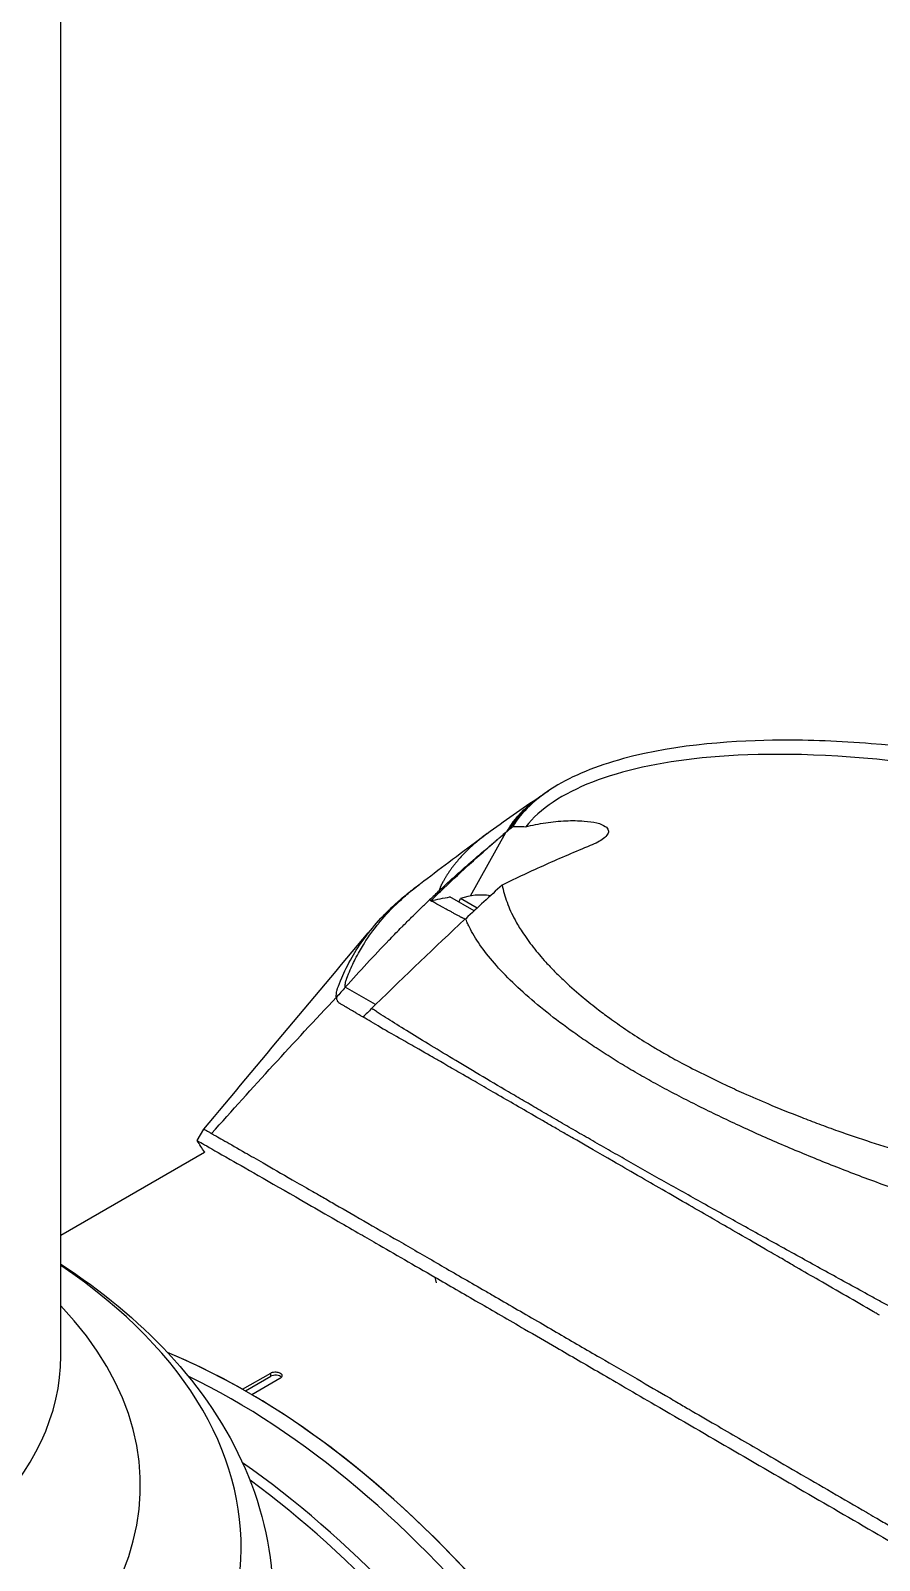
# Model space of a CAD drawing. Header units: millimetres. Extents: x 0 to 4378, y 0 to 2376.
# Drawn here: x 2644.5 to 2708.6, y 1229.9 to 1345.3 of the extents above; entities that cross this region are included whole.
import ezdxf

# ---------------------------------------------------------------- set-up
doc = ezdxf.new("R2010")
doc.units = ezdxf.units.MM
doc.header["$LTSCALE"] = 0.2
doc.layers.add('01_Object Line', color=4, linetype='Continuous')

# ---------------------------------------------------------------- blocks, each defined once
blk = doc.blocks.new('A$C7c2cc22e_1')
for p, q in [((136.61, 211.32), (136.61, 383.71)), ((167.5, 246), (170.17, 250.78)), ((168.76, 250.7), (168.76, 250.7)), ((167.78, 244.87), (165.95, 245.92)), ((166.62, 245.54), (166.77, 245.8)), ((168.01, 245.08), (166.77, 245.8)), ((167.15, 244.28), (167.1, 244.23)), ((160.35, 237.8), (158.07, 239.12)), ((160.28, 236.34), (160.29, 236.36)), ((161.28, 235.76), (161.29, 235.78)), ((166.8, 232.6), (166.8, 232.6)), ((167.1, 232.43), (167.1, 232.43)), ((167.59, 232.15), (167.59, 232.15)), ((170.59, 230.41), (170.59, 230.41)), ((171.38, 229.95), (171.38, 229.95)), ((171.79, 229.72), (171.79, 229.72)), ((172.2, 229.48), (172.2, 229.48)), ((172.41, 229.37), (172.41, 229.37)), ((172.63, 229.23), (172.63, 229.23)), ((173.05, 228.99), (173.05, 228.99)), ((146.9, 227.54), (147.4, 228.4)), ((136.61, 220.42), (147.45, 226.68)), ((147.44, 226.69), (147.45, 226.68)), ((191.93, 218.09), (191.93, 218.09)), ((164.82, 217.25), (164.93, 216.82)), ((194.83, 216.42), (194.83, 216.42)), ((195.06, 216.28), (195.06, 216.28)), ((195.28, 216.16), (195.28, 216.15)), ((197.05, 215.14), (197.05, 215.14)), ((197.31, 214.98), (197.31, 214.98)), ((197.69, 214.77), (197.69, 214.77)), ((150.32, 208.79), (152.44, 210.01)), ((152.44, 209.77), (152.44, 210.01)), ((150.53, 208.67), (152.44, 209.77)), ((153.14, 209.61), (151.02, 208.38))]:
    blk.add_line(p, q)
blk.add_arc((168.29, 241.55), 4.52, 80.773, 109.7607)
for centre, major_axis, ratio, start_param, end_param in [((243.01, 180.03), (106.02, -10.65), 0.890126, 2.480443, 2.490545), ((177.14, 239.49), (12.19, -7.01), 0.00024, 2.922838, 2.962676), ((190.98, -0.74), (192.82, 322.54), 0.457816, 1.015805, 1.043687), ((280.95, 150.47), (-155.48, 16.11), 0.8912, 5.710317, 5.717349), ((162.29, 226.16), (-53.69, -53.45), 0.12747, 4.621939, 4.627473), ((256.03, -29.63), (208.85, 361.74), 0.577343, 1.116345, 1.118683), ((93.61, 196.87), (-56.6, 0), 0.57735, 5.575267, 10.132696), ((93.61, 201.52), (49, 0), 0.57735, 2.641527, 6.783251), ((93.61, 211.32), (-43, 0), 0.57735, 0, 3.141593), ((150.67, 160.41), (-29.5, 51.1), 0.57735, 5.506262, 5.642513), ((150.67, 160.41), (29.5, -51.1), 0.57735, 0, 2.500921), ((149.61, 159.8), (29.5, -51.1), 0.57735, 0, 2.437853), ((152.79, 209.56), (-0.5, 0), 0.57735, 3.580142, 5.497787), ((150.67, 160.41), (29.5, -51.1), 0.57735, 0, 2.34772), ((146.07, 157.76), (29.5, -51.1), 0.57735, 6.2712, 8.537462), ((145.37, 157.35), (29.5, -51.1), 0.57735, 0, 2.223798)]:
    blk.add_ellipse(centre, major_axis=major_axis, ratio=ratio, start_param=start_param, end_param=end_param)
for points, knots in [([(236.82, 246.09), (236.72, 246.15), (236.38, 246.34), (235.72, 246.7), (235.44, 246.85), (234.59, 247.3), (234.01, 247.6), (232.23, 248.47), (231, 249.03), (228.92, 249.92), (228.04, 250.28), (226.66, 250.82), (226.15, 251.02), (224.28, 251.72), (222.88, 252.2), (219.61, 253.26), (217.68, 253.83), (214.6, 254.65), (213.47, 254.92), (206.82, 256.45), (201.82, 257.15), (195.38, 257.67), (193.09, 257.76), (187.71, 257.72), (183.2, 257.48), (176.99, 255.79), (175.23, 255.07), (172.41, 253.34), (171.36, 252.33), (170.7, 251.22)], [-11.591769, -11.591769, -11.591769, -11.591769, -11.369233, -11.369233, -11.2055, -11.2055, -10.879051, -10.879051, -10.229253, -10.229253, -9.808886, -9.808886, -9.569695, -9.569695, -8.931682, -8.931682, -8.097781, -8.097781, -7.622133, -7.622133, -5.29353, -5.29353, -3.945591, -3.945591, -1.974095, -1.974095, -0.987299, -0.987299, -0.000001, -0.000001, -0.000001, -0.000001]), ([(234.61, 245.41), (234.59, 245.43), (234.57, 245.44), (234.52, 245.47), (234.5, 245.48), (234.43, 245.52), (234.38, 245.55), (234.25, 245.62), (234.15, 245.68), (233.87, 245.84), (233.67, 245.94), (233.04, 246.28), (232.6, 246.51), (230.84, 247.4), (229.44, 248.05), (226.06, 249.5), (224.02, 250.29), (218.89, 252.07), (215.75, 253.01), (207.29, 255.1), (202.4, 255.89), (192.73, 256.83), (188.35, 256.74), (181.76, 256.08), (178.97, 255.46), (174.44, 253.7), (172.75, 252.57), (171.68, 251.22)], [-6.407087, -6.407087, -6.407087, -6.407087, -6.401237, -6.401237, -6.39525, -6.39525, -6.383254, -6.383254, -6.359103, -6.359103, -6.309555, -6.309555, -6.200269, -6.200269, -5.881807, -5.881807, -5.449682, -5.449682, -4.832371, -4.832371, -3.815475, -3.815475, -2.514487, -2.514487, -1.264317, -1.264317, -0.000001, -0.000001, -0.000001, -0.000001]), ([(170.28, 250.87), (170.28, 250.87), (170.28, 250.88), (170.29, 250.88), (170.51, 251.28), (170.86, 251.83), (171.52, 252.48), (171.8, 252.75), (172.07, 252.98), (172.32, 253.17), (172.52, 253.33), (172.71, 253.46), (172.87, 253.58)], [-0.9999921, -0.9999921, -0.9999921, -0.9999921, -0.9996333, -0.9996333, -0.9996333, -0.9375, -0.9375, -0.9375, -0.9140059, -0.9140059, -0.9140059, -0.8946699, -0.8946699, -0.8946699, -0.8946699]), ([(172.87, 253.58), (172.87, 253.58), (172.87, 253.58), (172.88, 253.58), (172.88, 253.58), (172.88, 253.58), (172.88, 253.58), (172.89, 253.59), (172.9, 253.59), (172.93, 253.61), (172.95, 253.63), (172.99, 253.66), (173.02, 253.68), (173.06, 253.7), (173.08, 253.71), (173.1, 253.73), (173.1, 253.73), (173.11, 253.74), (173.12, 253.74), (173.12, 253.74), (173.12, 253.75), (173.13, 253.75), (173.13, 253.75), (173.13, 253.75), (173.13, 253.75), (173.13, 253.75), (173.13, 253.75), (173.13, 253.75), (173.13, 253.75), (173.13, 253.75), (173.13, 253.75), (173.13, 253.75), (173.13, 253.75), (173.13, 253.75)], [0, 0, 0, 0, 0.00026984, 0.00026984, 0.00054641, 0.00054641, 0.00137612, 0.00137612, 0.00386525, 0.00386525, 0.01133265, 0.01133265, 0.02117276, 0.02117276, 0.02609198, 0.02609198, 0.02855121, 0.02855121, 0.02978063, 0.02978063, 0.03039525, 0.03039525, 0.03054902, 0.03054902, 0.03065374, 0.03065374, 0.03078277, 0.03078277, 0.03092307, 0.03092307, 0.03116012, 0.03116012, 0.0312194, 0.0312194, 0.0312194, 0.0312194]), ([(171.68, 251.22), (172.15, 251.34), (172.67, 251.44), (173.69, 251.59), (174.2, 251.64), (175.18, 251.69), (175.65, 251.68), (176.43, 251.62), (176.76, 251.58), (177.31, 251.44), (177.53, 251.35), (177.81, 251.16), (177.88, 251.06), (177.93, 250.86), (177.91, 250.76), (177.79, 250.55), (177.68, 250.43), (177.42, 250.23), (177.28, 250.14), (176.95, 249.96), (176.75, 249.88), (176.54, 249.79)], [-1.150602, -1.150602, -1.150602, -1.150602, -0.989, -0.989, -0.83662, -0.83662, -0.693755, -0.693755, -0.577855, -0.577855, -0.462354, -0.462354, -0.364163, -0.364163, -0.273382, -0.273382, -0.170776, -0.170776, -0.089061, -0.089061, -0.000001, -0.000001, -0.000001, -0.000001]), ([(163.73, 246.93), (165.09, 247.96), (166.62, 249.12), (168.38, 250.42), (168.57, 250.56), (168.76, 250.7)], [0, 0, 0, 0, 0.6160874, 0.6160874, 0.6892324, 0.6892324, 0.6892324, 0.6892324]), ([(168.76, 250.7), (168.72, 250.67), (168.57, 250.56), (168.3, 250.34), (167.95, 250.06), (167.6, 249.75), (167.27, 249.44), (166.96, 249.12), (166.66, 248.8), (166.43, 248.52), (166.25, 248.3), (166.12, 248.13), (166, 247.96), (165.88, 247.79), (165.76, 247.61), (165.67, 247.47), (165.6, 247.35), (165.55, 247.26), (165.5, 247.17), (165.45, 247.09), (165.42, 247.03), (165.4, 246.99), (165.37, 246.95), (165.36, 246.92), (165.35, 246.9), (165.33, 246.87), (165.32, 246.84), (165.3, 246.81), (165.28, 246.76), (165.26, 246.72), (165.24, 246.68), (165.23, 246.63), (165.21, 246.59), (165.2, 246.56), (165.19, 246.53), (165.18, 246.51), (165.17, 246.49), (165.17, 246.47), (165.17, 246.46), (165.16, 246.45), (165.16, 246.44), (165.16, 246.43), (165.15, 246.42), (165.15, 246.42), (165.15, 246.41), (165.15, 246.41), (165.15, 246.4), (165.15, 246.39), (165.15, 246.39)], [8.420193, 8.420193, 8.420193, 8.420193, 8.449966, 8.534277, 8.63275, 8.731252, 8.829798, 8.928412, 9.027112, 9.125918, 9.17537, 9.224855, 9.274374, 9.323933, 9.373539, 9.423193, 9.448039, 9.472896, 9.497765, 9.522647, 9.535093, 9.547542, 9.559996, 9.566228, 9.572455, 9.578684, 9.584901, 9.59735, 9.609799, 9.622249, 9.634708, 9.647168, 9.659631, 9.672093, 9.678323, 9.684553, 9.690783, 9.697011, 9.700126, 9.703241, 9.706354, 9.709468, 9.711028, 9.712586, 9.714141, 9.715692, 9.718821, 9.721849, 9.721849, 9.721849, 9.721849]), ([(170.17, 250.78), (170.05, 250.67), (169.92, 250.57), (169.72, 250.39), (169.63, 250.32), (169.57, 250.27), (169.47, 250.19), (169.37, 250.1)], [-0.481439, -0.481439, -0.481439, -0.481439, -0.2135562, -0.2135562, -0.046609, -0.046609, -0.0000371, -0.0000371, -0.0000371, -0.0000371]), ([(170.17, 250.78), (170.19, 250.8), (170.21, 250.81), (170.25, 250.84), (170.26, 250.86), (170.28, 250.87)], [-0.01561538, -0.01561538, -0.01561538, -0.01561538, -0.00782326, -0.00782326, -0.00000122, -0.00000122, -0.00000122, -0.00000122]), ([(170.28, 250.87), (170.32, 250.9), (170.35, 250.93), (170.42, 250.99), (170.46, 251.02), (170.49, 251.05)], [-0.03068242, -0.03068242, -0.03068242, -0.03068242, -0.01518953, -0.01518953, -0.00000372, -0.00000372, -0.00000372, -0.00000372]), ([(170.49, 251.05), (170.53, 251.07), (170.56, 251.1), (170.63, 251.16), (170.67, 251.19), (170.7, 251.22)], [-0.02866133, -0.02866133, -0.02866133, -0.02866133, -0.01438409, -0.01438409, -0.00000101, -0.00000101, -0.00000101, -0.00000101]), ([(170.7, 251.22), (170.85, 251.23), (171.01, 251.24), (171.33, 251.24), (171.5, 251.23), (171.68, 251.22)], [-0.1210449, -0.1210449, -0.1210449, -0.1210449, -0.0602153, -0.0602153, -0.000001, -0.000001, -0.000001, -0.000001]), ([(165.15, 246.39), (165.57, 246.79), (166, 247.18), (166.43, 247.57), (166.85, 247.95), (167.28, 248.32), (167.71, 248.69), (168.12, 249.06), (168.55, 249.42), (168.98, 249.77), (169.11, 249.88), (169.24, 249.99), (169.37, 250.1)], [0, 0, 0, 0, 0.3108286, 0.3108286, 0.3108286, 0.6139155, 0.6139155, 0.6139155, 0.9095559, 0.9095559, 0.9095559, 1, 1, 1, 1]), ([(165.24, 246.33), (165.92, 246.98), (166.61, 247.63), (167.68, 248.61), (168.07, 248.96), (168.74, 249.55), (169.05, 249.82), (169.37, 250.1)], [0.000001, 0.000001, 0.000001, 0.000001, 0.3048998, 0.3048998, 0.4765692, 0.4765692, 0.5978758, 0.5978758, 0.5978758, 0.5978758]), ([(176.54, 249.79), (175.42, 249.33), (174.29, 248.85), (172.08, 247.86), (170.99, 247.35), (169.9, 246.82)], [0.000001, 0.000001, 0.000001, 0.000001, 0.476483, 0.476483, 0.9337115, 0.9337115, 0.9337115, 0.9337115]), ([(158.07, 239.12), (158.07, 239.13), (158.07, 239.13), (158.07, 239.14), (158.07, 239.15), (158.07, 239.16), (158.07, 239.17), (158.07, 239.19), (158.07, 239.2), (158.07, 239.22), (158.07, 239.26), (158.07, 239.29), (158.07, 239.33), (158.07, 239.37), (158.08, 239.41), (158.08, 239.45), (158.09, 239.49), (158.1, 239.53), (158.11, 239.57), (158.12, 239.61), (158.13, 239.66), (158.15, 239.7), (158.16, 239.72), (158.16, 239.73), (158.16, 239.74), (158.17, 239.75), (158.17, 239.76), (158.18, 239.77), (158.19, 239.8), (158.19, 239.82), (158.2, 239.85), (158.24, 239.94), (158.28, 240.03), (158.31, 240.13), (158.48, 240.53), (158.65, 240.9), (158.82, 241.23), (159.03, 241.64), (159.23, 242), (159.43, 242.31), (159.7, 242.76), (159.95, 243.11), (160.15, 243.36), (160.43, 243.75), (160.59, 243.93), (160.6, 243.94), (160.92, 244.33), (161.34, 244.81), (161.92, 245.37), (162.08, 245.53), (162.25, 245.69), (162.43, 245.85), (162.55, 245.96), (162.67, 246.07), (162.8, 246.18), (162.86, 246.23), (162.92, 246.28), (162.97, 246.32), (163.16, 246.48), (163.35, 246.63), (163.55, 246.79), (163.61, 246.83), (163.67, 246.88), (163.73, 246.93)], [-1, -1, -1, -1, -0.9996299, -0.9996299, -0.9996299, -0.9992585, -0.9992585, -0.9992585, -0.9985118, -0.9985118, -0.9985118, -0.9970025, -0.9970025, -0.9970025, -0.9954711, -0.9954711, -0.9954711, -0.9939167, -0.9939167, -0.9939167, -0.9923382, -0.9923382, -0.9923382, -0.9919396, -0.9919396, -0.9919396, -0.9915395, -0.9915395, -0.9915395, -0.9907344, -0.9907344, -0.9907344, -0.9874459, -0.9874459, -0.9874459, -0.9729653, -0.9729653, -0.9729653, -0.9552462, -0.9552462, -0.9552462, -0.9299864, -0.9299864, -0.9299864, -0.8928571, -0.8928571, -0.8928571, -0.85599, -0.85599, -0.85599, -0.8457982, -0.8457982, -0.8457982, -0.8392857, -0.8392857, -0.8392857, -0.8355115, -0.8355115, -0.8355115, -0.8235942, -0.8235942, -0.8235942, -0.8198918, -0.8198918, -0.8198918, -0.8198918]), ([(157.4, 238.36), (157.4, 238.36), (157.4, 238.37), (157.39, 238.39), (157.39, 238.4), (157.39, 238.42), (157.39, 238.43), (157.39, 238.45), (157.39, 238.48), (157.39, 238.5), (157.39, 238.55), (157.39, 238.6), (157.4, 238.66), (157.4, 238.71), (157.41, 238.77), (157.43, 238.84), (157.44, 238.87), (157.45, 238.9), (157.46, 238.93), (157.46, 238.95), (157.47, 238.96), (157.47, 238.98), (157.48, 239), (157.49, 239.01), (157.49, 239.03), (157.57, 239.25), (157.67, 239.52), (157.8, 239.82), (157.99, 240.26), (158.23, 240.78), (158.58, 241.37), (158.84, 241.83), (159.16, 242.33), (159.56, 242.87), (159.9, 243.33), (160.29, 243.81), (160.75, 244.31), (160.97, 244.54), (161.19, 244.77), (161.44, 245.01), (161.67, 245.23), (161.91, 245.45), (162.17, 245.68), (162.42, 245.9), (162.68, 246.12), (162.97, 246.34), (163.07, 246.43), (163.19, 246.51), (163.3, 246.6)], [0, 0, 0, 0, 0.016049, 0.016049, 0.016049, 0.0228099, 0.0228099, 0.0228099, 0.0323716, 0.0323716, 0.0323716, 0.0458943, 0.0458943, 0.0458943, 0.0562708, 0.0562708, 0.0562708, 0.0608015, 0.0608015, 0.0608015, 0.0629452, 0.0629452, 0.0629452, 0.0650186, 0.0650186, 0.0650186, 0.0920645, 0.0920645, 0.0920645, 0.1303134, 0.1303134, 0.1303134, 0.1596628, 0.1596628, 0.1596628, 0.1844055, 0.1844055, 0.1844055, 0.1956083, 0.1956083, 0.1956083, 0.2062043, 0.2062043, 0.2062043, 0.2162824, 0.2162824, 0.2162824, 0.220201, 0.220201, 0.220201, 0.220201]), ([(164.52, 245.64), (164.64, 245.75), (164.76, 245.87), (165, 246.1), (165.12, 246.22), (165.24, 246.33)], [0.0000204, 0.0000204, 0.0000204, 0.0000204, 0.0529294, 0.0529294, 0.1060918, 0.1060918, 0.1060918, 0.1060918]), ([(164.52, 245.64), (164.76, 245.69), (165, 245.73), (165.47, 245.83), (165.71, 245.88), (165.95, 245.92)], [0.0000193, 0.0000193, 0.0000193, 0.0000193, 0.1074008, 0.1074008, 0.2148844, 0.2148844, 0.2148844, 0.2148844]), ([(169.9, 246.82), (169.44, 246.4), (168.98, 245.98), (168.06, 245.13), (167.6, 244.71), (167.15, 244.28)], [0.000001, 0.000001, 0.000001, 0.000001, 0.2015129, 0.2015129, 0.4030424, 0.4030424, 0.4030424, 0.4030424]), ([(169.9, 246.82), (169.98, 246.39), (170.1, 245.96), (170.43, 245.08), (170.63, 244.63), (171.03, 243.89), (171.21, 243.59), (171.66, 242.91), (171.94, 242.52), (172.54, 241.75), (172.86, 241.37), (173.41, 240.77), (173.63, 240.54), (174.06, 240.1), (174.27, 239.9), (174.92, 239.28), (175.37, 238.87), (176.24, 238.15), (176.63, 237.83), (177.35, 237.27), (177.67, 237.03), (178.39, 236.51), (178.8, 236.22), (179.67, 235.63), (180.14, 235.33), (180.84, 234.89), (181.04, 234.77), (181.5, 234.49), (181.76, 234.34), (182.26, 234.05), (182.51, 233.91), (182.99, 233.64), (183.21, 233.52), (183.99, 233.11), (184.54, 232.82), (185.64, 232.28), (186.19, 232.01), (187.19, 231.54), (187.64, 231.33), (188.73, 230.85), (189.36, 230.58), (190.81, 229.96), (191.64, 229.63), (192.91, 229.14), (193.34, 228.97), (194.26, 228.63), (194.75, 228.45), (196.04, 227.99), (196.87, 227.71), (198.57, 227.15), (199.44, 226.88), (201, 226.41), (201.69, 226.21), (203.43, 225.72), (204.48, 225.44), (206.61, 224.91), (207.69, 224.66), (208.77, 224.42)], [0.000001, 0.000001, 0.000001, 0.000001, 0.329785, 0.329785, 0.655784, 0.655784, 0.869551, 0.869551, 1.1471, 1.1471, 1.413768, 1.413768, 1.572185, 1.572185, 1.716378, 1.716378, 1.998218, 1.998218, 2.220261, 2.220261, 2.38565, 2.38565, 2.586481, 2.586481, 2.797354, 2.797354, 2.890721, 2.890721, 2.998917, 2.998917, 3.102407, 3.102407, 3.193729, 3.193729, 3.404829, 3.404829, 3.606578, 3.606578, 3.771982, 3.771982, 3.995205, 3.995205, 4.278205, 4.278205, 4.423595, 4.423595, 4.583388, 4.583388, 4.852579, 4.852579, 5.133194, 5.133194, 5.349319, 5.349319, 5.678864, 5.678864, 6.012538, 6.012538, 6.012538, 6.012538]), ([(158.07, 239.12), (159.15, 240.32), (160.24, 241.5), (161.36, 242.66), (161.64, 242.95), (161.93, 243.24), (162.21, 243.53), (162.28, 243.6), (162.34, 243.66), (162.41, 243.73), (162.63, 243.95), (162.85, 244.17), (163.07, 244.39), (163.21, 244.53), (163.36, 244.68), (163.5, 244.81), (163.54, 244.85), (163.58, 244.89), (163.62, 244.93), (163.73, 245.04), (163.84, 245.15), (163.97, 245.27), (164.07, 245.36), (164.17, 245.46), (164.26, 245.55), (164.31, 245.6), (164.37, 245.65), (164.42, 245.7)], [-1, -1, -1, -1, -0.457878, -0.457878, -0.457878, -0.322347, -0.322347, -0.322347, -0.290547, -0.290547, -0.290547, -0.186816, -0.186816, -0.186816, -0.119051, -0.119051, -0.119051, -0.099148, -0.099148, -0.099148, -0.051286, -0.051286, -0.051286, -0.017403, -0.017403, -0.017403, 0, 0, 0, 0]), ([(167.08, 244.24), (167.03, 244.27), (166.98, 244.3), (166.92, 244.33), (166.9, 244.34), (166.86, 244.36), (166.84, 244.37), (166.79, 244.4), (166.76, 244.41), (166.69, 244.45), (166.65, 244.47), (166.57, 244.52), (166.52, 244.55), (166.4, 244.61), (166.33, 244.65), (166.18, 244.73), (166.1, 244.78), (165.91, 244.88), (165.79, 244.94), (164.89, 245.44), (164.56, 245.61), (164.52, 245.64)], [0.000001, 0.000001, 0.000001, 0.000001, 0.042923, 0.042923, 0.057239, 0.057239, 0.074768, 0.074768, 0.097084, 0.097084, 0.12756, 0.12756, 0.171772, 0.171772, 0.230397, 0.230397, 0.309515, 0.309515, 0.411443, 0.411443, 1.150961, 1.150961, 1.150961, 1.150961]), ([(167.1, 244.23), (167.09, 244.23), (167.09, 244.24), (167.09, 244.24), (167.08, 244.24), (167.08, 244.24)], [0.000001, 0.000001, 0.000001, 0.000001, 0.002017882, 0.002017882, 0.004034714, 0.004034714, 0.004034714, 0.004034714]), ([(206.05, 221.75), (205.98, 221.77), (205.9, 221.79), (205.83, 221.81), (205.76, 221.84), (205.68, 221.86), (205.61, 221.88), (205.46, 221.93), (205.31, 221.97), (205.16, 222.02), (204.87, 222.11), (204.57, 222.2), (204.28, 222.3), (203.69, 222.48), (203.1, 222.68), (202.51, 222.87), (201.33, 223.26), (200.17, 223.66), (199.01, 224.08), (197.85, 224.5), (196.7, 224.93), (195.57, 225.37), (194.44, 225.81), (193.32, 226.26), (192.22, 226.72), (191.11, 227.18), (190.03, 227.65), (188.97, 228.13), (187.91, 228.61), (186.87, 229.09), (185.85, 229.59), (185.35, 229.83), (184.84, 230.08), (184.35, 230.33), (183.86, 230.58), (183.37, 230.83), (182.89, 231.08), (182.41, 231.33), (181.94, 231.58), (181.47, 231.84), (181.24, 231.97), (181.01, 232.09), (180.78, 232.22), (180.56, 232.35), (180.33, 232.48), (180.11, 232.6), (179.89, 232.73), (179.67, 232.86), (179.46, 232.99), (179.24, 233.12), (179.03, 233.24), (178.82, 233.37), (178.4, 233.63), (177.99, 233.89), (177.59, 234.14), (177.19, 234.4), (176.8, 234.66), (176.42, 234.92), (176.04, 235.17), (175.67, 235.43), (175.31, 235.69), (174.59, 236.2), (173.91, 236.71), (173.27, 237.22), (172.64, 237.72), (172.04, 238.23), (171.49, 238.73), (170.94, 239.22), (170.43, 239.71), (169.97, 240.2), (169.51, 240.68), (169.1, 241.16), (168.73, 241.62), (168.37, 242.09), (168.05, 242.55), (167.79, 242.99), (167.65, 243.22), (167.53, 243.44), (167.43, 243.65), (167.37, 243.76), (167.32, 243.87), (167.27, 243.98), (167.25, 244.03), (167.23, 244.08), (167.2, 244.14), (167.19, 244.16), (167.18, 244.19), (167.17, 244.22), (167.16, 244.24), (167.15, 244.26), (167.15, 244.28)], [0, 0, 0, 0, 0.003914, 0.003914, 0.003914, 0.007828, 0.007828, 0.007828, 0.015656, 0.015656, 0.015656, 0.031312, 0.031312, 0.031312, 0.062623, 0.062623, 0.062623, 0.125247, 0.125247, 0.125247, 0.18787, 0.18787, 0.18787, 0.250493, 0.250493, 0.250493, 0.313116, 0.313116, 0.313116, 0.37574, 0.37574, 0.37574, 0.407051, 0.407051, 0.407051, 0.438363, 0.438363, 0.438363, 0.469675, 0.469675, 0.469675, 0.485368, 0.485368, 0.485368, 0.500986, 0.500986, 0.500986, 0.516605, 0.516605, 0.516605, 0.532223, 0.532223, 0.532223, 0.56346, 0.56346, 0.56346, 0.594697, 0.594697, 0.594697, 0.625934, 0.625934, 0.625934, 0.688408, 0.688408, 0.688408, 0.750881, 0.750881, 0.750881, 0.813355, 0.813355, 0.813355, 0.875829, 0.875829, 0.875829, 0.938303, 0.938303, 0.938303, 0.969539, 0.969539, 0.969539, 0.985158, 0.985158, 0.985158, 0.992967, 0.992967, 0.992967, 0.996872, 0.996872, 0.996872, 1, 1, 1, 1]), ([(159.4, 236.87), (159.4, 236.87), (159.4, 236.87), (159.39, 236.88), (159.38, 236.88), (159.38, 236.88), (159.37, 236.89), (159.33, 236.9), (159.3, 236.92), (159.27, 236.93), (159.24, 236.94), (159.22, 236.96), (159.19, 236.97), (159.19, 236.97), (159.18, 236.98), (159.18, 236.98), (159.13, 237.01), (159.08, 237.04), (159.01, 237.08), (158.98, 237.1), (158.96, 237.12), (158.93, 237.13), (158.91, 237.15), (158.88, 237.17), (158.86, 237.18), (158.85, 237.18), (158.85, 237.19), (158.85, 237.19), (158.82, 237.2), (158.77, 237.24), (158.68, 237.29), (158.63, 237.31), (158.59, 237.34), (158.55, 237.36), (158.49, 237.4), (158.43, 237.43), (158.37, 237.47), (158.33, 237.49), (158.29, 237.51), (158.26, 237.53), (158.24, 237.55), (158.22, 237.56), (158.2, 237.57), (158.12, 237.61), (158.05, 237.66), (157.97, 237.7), (157.91, 237.74), (157.84, 237.78), (157.77, 237.81), (157.75, 237.83), (157.72, 237.84), (157.7, 237.86), (157.69, 237.86), (157.68, 237.87), (157.67, 237.88), (157.66, 237.88), (157.66, 237.88), (157.65, 237.89), (157.64, 237.89), (157.64, 237.89), (157.63, 237.9), (157.63, 237.9), (157.63, 237.9), (157.62, 237.9), (157.61, 237.91), (157.6, 237.92), (157.58, 237.94), (157.56, 237.96), (157.53, 237.99), (157.51, 238.02), (157.5, 238.04), (157.49, 238.05), (157.49, 238.06), (157.48, 238.07), (157.47, 238.09), (157.47, 238.1), (157.46, 238.11), (157.45, 238.14), (157.44, 238.18), (157.44, 238.19), (157.44, 238.2), (157.44, 238.21), (157.43, 238.23), (157.43, 238.26), (157.42, 238.27), (157.42, 238.28), (157.42, 238.28), (157.42, 238.29), (157.42, 238.3), (157.41, 238.31), (157.41, 238.32), (157.41, 238.34), (157.4, 238.35), (157.4, 238.36)], [0, 0, 0, 0, 0.0029676, 0.0029676, 0.0029676, 0.0116446, 0.0116446, 0.0116446, 0.0450204, 0.0450204, 0.0450204, 0.0714286, 0.0714286, 0.0714286, 0.0780665, 0.0780665, 0.0780665, 0.1428234, 0.1428234, 0.1428234, 0.1773986, 0.1773986, 0.1773986, 0.2087506, 0.2087506, 0.2087506, 0.2142857, 0.2142857, 0.2142857, 0.2857143, 0.2857143, 0.2857143, 0.3405637, 0.3405637, 0.3405637, 0.4223453, 0.4223453, 0.4223453, 0.4723638, 0.4723638, 0.4723638, 0.5, 0.5, 0.5, 0.6041658, 0.6041658, 0.6041658, 0.7, 0.7, 0.7, 0.7324397, 0.7324397, 0.7324397, 0.7492117, 0.7492117, 0.7492117, 0.7582038, 0.7582038, 0.7582038, 0.7676874, 0.7676874, 0.7676874, 0.775, 0.775, 0.775, 0.8140665, 0.8140665, 0.8140665, 0.85, 0.85, 0.85, 0.8644279, 0.8644279, 0.8644279, 0.8875, 0.8875, 0.8875, 0.925, 0.925, 0.925, 0.932909, 0.932909, 0.932909, 0.9625, 0.9625, 0.9625, 0.9669116, 0.9669116, 0.9669116, 0.9827559, 0.9827559, 0.9827559, 1, 1, 1, 1]), ([(198.36, 214.38), (198.3, 214.42), (198.24, 214.45), (198.18, 214.49), (198.09, 214.54), (198, 214.59), (197.92, 214.63), (196.54, 215.43), (195.17, 216.22), (193.8, 217.01), (193.23, 217.34), (192.65, 217.67), (192.08, 218), (191.7, 218.22), (191.34, 218.44), (190.99, 218.64), (190.55, 218.89), (190.14, 219.13), (189.75, 219.35), (188.03, 220.35), (186.78, 221.07), (185.98, 221.53), (185.92, 221.57), (185.85, 221.6), (185.79, 221.64), (184.68, 222.28), (183.4, 223.02), (181.96, 223.85), (181.38, 224.18), (180.79, 224.53), (180.17, 224.89), (180.14, 224.9), (180.12, 224.91), (180.1, 224.92), (179.43, 225.31), (178.83, 225.66), (178.29, 225.97), (177.14, 226.63), (176.27, 227.13), (175.66, 227.49), (175.28, 227.7), (175, 227.87), (174.81, 227.98), (174.79, 227.99), (174.78, 227.99), (174.76, 228), (174.49, 228.16), (174.23, 228.31), (173.97, 228.46), (173.69, 228.62), (173.41, 228.78), (173.15, 228.93), (172.58, 229.27), (172.04, 229.57), (171.55, 229.86), (170.99, 230.18), (170.48, 230.48), (170.01, 230.75), (169.46, 231.07), (168.97, 231.35), (168.54, 231.6), (168.04, 231.88), (167.63, 232.12), (167.29, 232.32), (167.24, 232.35), (167.19, 232.38), (167.14, 232.41), (166.59, 232.72), (166.15, 232.97), (165.81, 233.17), (165.35, 233.44), (165.06, 233.6), (164.91, 233.69), (164.58, 233.88), (164.05, 234.18), (163.38, 234.57), (163.19, 234.67), (162.99, 234.79), (162.78, 234.9), (162.15, 235.27), (161.66, 235.54), (161.28, 235.76), (161.15, 235.84), (161.03, 235.9), (160.93, 235.96), (160.39, 236.28), (159.94, 236.54), (159.56, 236.78), (159.53, 236.8), (159.49, 236.82), (159.46, 236.83), (159.45, 236.84), (159.43, 236.85), (159.42, 236.86), (159.41, 236.87), (159.41, 236.87), (159.4, 236.87)], [0, 0, 0, 0, 0.00361, 0.00361, 0.00361, 0.008721, 0.008721, 0.008721, 0.090486, 0.090486, 0.090486, 0.125, 0.125, 0.125, 0.141082, 0.141082, 0.141082, 0.161133, 0.161133, 0.161133, 0.25, 0.25, 0.25, 0.254893, 0.254893, 0.254893, 0.340688, 0.340688, 0.340688, 0.375, 0.375, 0.375, 0.375879, 0.375879, 0.375879, 0.403474, 0.403474, 0.403474, 0.461942, 0.461942, 0.461942, 0.497315, 0.497315, 0.497315, 0.5, 0.5, 0.5, 0.513913, 0.513913, 0.513913, 0.529261, 0.529261, 0.529261, 0.562572, 0.562572, 0.562572, 0.600636, 0.600636, 0.600636, 0.646363, 0.646363, 0.646363, 0.7, 0.7, 0.7, 0.702738, 0.702738, 0.702738, 0.733893, 0.733893, 0.733893, 0.775, 0.775, 0.775, 0.833716, 0.833716, 0.833716, 0.85, 0.85, 0.85, 0.906076, 0.906076, 0.906076, 0.925, 0.925, 0.925, 0.990784, 0.990784, 0.990784, 0.996291, 0.996291, 0.996291, 0.999075, 0.999075, 0.999075, 1, 1, 1, 1]), ([(199.06, 215.07), (198.99, 215.1), (198.93, 215.14), (198.86, 215.18), (198.8, 215.21), (198.73, 215.25), (198.66, 215.29), (198.53, 215.36), (198.4, 215.43), (198.26, 215.5), (198, 215.65), (197.73, 215.8), (197.47, 215.94), (196.94, 216.23), (196.41, 216.53), (195.88, 216.82), (194.82, 217.4), (193.76, 217.98), (192.72, 218.56), (191.67, 219.14), (190.63, 219.71), (189.6, 220.28), (188.57, 220.85), (187.55, 221.42), (186.55, 221.98), (185.54, 222.54), (184.55, 223.1), (183.57, 223.65), (182.59, 224.2), (181.63, 224.74), (180.69, 225.27), (180.22, 225.54), (179.75, 225.8), (179.29, 226.07), (178.82, 226.33), (178.37, 226.59), (177.91, 226.85), (177.46, 227.11), (177.01, 227.36), (176.57, 227.62), (176.35, 227.75), (176.13, 227.87), (175.91, 228), (175.69, 228.12), (175.48, 228.25), (175.26, 228.37), (175.05, 228.5), (174.83, 228.62), (174.62, 228.74), (174.41, 228.87), (174.2, 228.99), (173.99, 229.11), (173.57, 229.35), (173.16, 229.59), (172.75, 229.83), (172.35, 230.06), (171.95, 230.3), (171.56, 230.53), (171.16, 230.76), (170.77, 230.99), (170.39, 231.21), (169.63, 231.66), (168.9, 232.09), (168.2, 232.51), (167.49, 232.93), (166.81, 233.33), (166.17, 233.72), (165.52, 234.11), (164.91, 234.48), (164.33, 234.83), (163.75, 235.19), (163.2, 235.52), (162.69, 235.84), (162.18, 236.15), (161.71, 236.45), (161.27, 236.73), (161.05, 236.87), (160.83, 237.01), (160.63, 237.14), (160.53, 237.2), (160.43, 237.26), (160.34, 237.33), (160.29, 237.36), (160.24, 237.39), (160.19, 237.42), (160.17, 237.43), (160.15, 237.45), (160.12, 237.46), (160.1, 237.48), (160.08, 237.49), (160.05, 237.51)], [0, 0, 0, 0, 0.0039109, 0.0039109, 0.0039109, 0.0078218, 0.0078218, 0.0078218, 0.0156437, 0.0156437, 0.0156437, 0.0312874, 0.0312874, 0.0312874, 0.0625747, 0.0625747, 0.0625747, 0.1251494, 0.1251494, 0.1251494, 0.1877242, 0.1877242, 0.1877242, 0.2502989, 0.2502989, 0.2502989, 0.3128736, 0.3128736, 0.3128736, 0.3754483, 0.3754483, 0.3754483, 0.4067357, 0.4067357, 0.4067357, 0.4380231, 0.4380231, 0.4380231, 0.4693104, 0.4693104, 0.4693104, 0.4849915, 0.4849915, 0.4849915, 0.5005978, 0.5005978, 0.5005978, 0.5162041, 0.5162041, 0.5162041, 0.5318104, 0.5318104, 0.5318104, 0.5630231, 0.5630231, 0.5630231, 0.5942357, 0.5942357, 0.5942357, 0.6254483, 0.6254483, 0.6254483, 0.6878736, 0.6878736, 0.6878736, 0.7502989, 0.7502989, 0.7502989, 0.8127242, 0.8127242, 0.8127242, 0.8751494, 0.8751494, 0.8751494, 0.9375747, 0.9375747, 0.9375747, 0.9687874, 0.9687874, 0.9687874, 0.9843937, 0.9843937, 0.9843937, 0.9921968, 0.9921968, 0.9921968, 0.9960984, 0.9960984, 0.9960984, 1, 1, 1, 1]), ([(146.9, 227.54), (146.9, 227.54), (146.93, 227.53), (147.06, 227.45), (147.22, 227.36), (147.85, 227), (148.49, 226.64), (150.74, 225.35), (152.68, 224.24), (155.92, 222.38), (156.61, 221.98), (157.88, 221.25), (158.44, 220.93), (159.46, 220.34), (159.92, 220.08), (161.07, 219.41), (161.79, 219), (163.27, 218.14), (164.04, 217.7), (164.82, 217.25)], [2.213236, 2.213236, 2.213236, 2.213236, 2.327177, 2.327177, 2.51121, 2.51121, 2.83327, 2.83327, 3.318061, 3.318061, 3.439024, 3.439024, 3.529698, 3.529698, 3.597738, 3.597738, 3.699741, 3.699741, 3.801674, 3.801674, 3.801674, 3.801674]), ([(147.4, 228.4), (147.4, 228.4), (147.41, 228.4), (147.45, 228.38), (147.51, 228.35), (147.65, 228.27), (147.7, 228.24), (147.8, 228.18), (147.83, 228.16), (147.89, 228.13), (147.9, 228.12), (147.94, 228.1), (147.96, 228.09), (147.98, 228.08)], [-0.9883084, -0.9883084, -0.9883084, -0.9883084, -0.8079859, -0.8079859, -0.4041053, -0.4041053, -0.2021492, -0.2021492, -0.1011954, -0.1011954, -0.0507175, -0.0507175, 0, 0, 0, 0]), ([(147.98, 228.08), (147.99, 228.08), (147.99, 228.07), (148.01, 228.06), (148.02, 228.06), (148.05, 228.04), (148.06, 228.03), (148.11, 228), (148.15, 227.98), (148.26, 227.92), (148.34, 227.88), (148.59, 227.74), (148.77, 227.63), (149.41, 227.27), (149.92, 226.97), (150.93, 226.39), (151.38, 226.14), (152.52, 225.48), (153.26, 225.06), (154.53, 224.33), (155.01, 224.05), (155.8, 223.6), (156.08, 223.44), (156.68, 223.1), (156.99, 222.91), (158.09, 222.28), (158.91, 221.81), (160.63, 220.82), (161.52, 220.31), (163.37, 219.24), (164.33, 218.69), (166.32, 217.53), (167.35, 216.94), (168.68, 216.17), (168.95, 216.02), (169.75, 215.55), (170.3, 215.23), (171.41, 214.59), (171.98, 214.26), (173.09, 213.62), (173.63, 213.3), (175.2, 212.39), (176.24, 211.79), (178.21, 210.65), (179.14, 210.11), (180.89, 209.09), (181.71, 208.61), (182.72, 208.03), (182.9, 207.92), (183.38, 207.64), (183.69, 207.46), (184.66, 206.9), (185.33, 206.51), (187.16, 205.44), (188.33, 204.76), (191.26, 203.06), (193.02, 202.04), (195.64, 200.52), (196.52, 200.01), (197.6, 199.38), (197.82, 199.25), (198.36, 198.94), (198.68, 198.75), (199.17, 198.47), (199.33, 198.37), (199.58, 198.23), (199.66, 198.19), (199.86, 198.07), (199.96, 198.01), (199.98, 198)], [-1.691817, -1.691817, -1.691817, -1.691817, -1.685693, -1.685693, -1.681725, -1.681725, -1.673789, -1.673789, -1.657916, -1.657916, -1.626174, -1.626174, -1.562675, -1.562675, -1.435698, -1.435698, -1.351034, -1.351034, -1.238185, -1.238185, -1.174022, -1.174022, -1.139664, -1.139664, -1.103057, -1.103057, -1.015385, -1.015385, -0.929461, -0.929461, -0.843958, -0.843958, -0.758525, -0.758525, -0.737003, -0.737003, -0.694304, -0.694304, -0.650672, -0.650672, -0.610004, -0.610004, -0.533695, -0.533695, -0.466986, -0.466986, -0.408715, -0.408715, -0.396001, -0.396001, -0.374521, -0.374521, -0.328153, -0.328153, -0.246913, -0.246913, -0.125005, -0.125005, -0.064057, -0.064057, -0.04882, -0.04882, -0.025982, -0.025982, -0.014544, -0.014544, -0.008825, -0.008825, -0.000001, -0.000001, -0.000001, -0.000001]), ([(136.61, 218.23), (139.67, 216.23), (142.4, 213.98), (147.16, 208.86), (149.15, 205.94), (151.87, 199.67), (152.61, 196.31), (152.61, 192.95)], [6.3449342, 6.3449342, 6.3449342, 6.3449342, 6.5761997, 6.5761997, 6.8223916, 6.8223916, 7.0685835, 7.0685835, 7.0685835, 7.0685835]), ([(164.82, 217.25), (165.88, 216.63), (166.98, 216), (169.24, 214.69), (170.4, 214.02), (172.38, 212.87), (173.18, 212.41), (175.08, 211.31), (176.18, 210.67), (177.93, 209.65), (178.57, 209.28), (179.95, 208.48), (180.68, 208.05), (183.4, 206.47), (185.4, 205.31), (191.42, 201.81), (195.43, 199.48), (201.33, 196.06), (203.28, 194.93), (206.15, 193.26), (207.1, 192.71), (208.52, 191.89), (208.99, 191.62), (209.69, 191.21), (209.93, 191.08), (210.54, 190.72), (210.82, 190.56), (210.86, 190.54)], [0, 0, 0, 0, 0.449356, 0.449356, 0.898467, 0.898467, 1.197468, 1.197468, 1.595858, 1.595858, 1.82337, 1.82337, 2.083118, 2.083118, 2.775822, 2.775822, 4.159486, 4.159486, 4.850949, 4.850949, 5.197063, 5.197063, 5.370242, 5.370242, 5.456832, 5.456832, 5.599134, 5.599134, 5.599134, 5.599134]), ([(152.44, 210.01), (152.48, 210.04), (152.52, 210.06), (152.57, 210.07), (152.63, 210.08), (152.68, 210.09), (152.74, 210.1), (152.79, 210.1), (152.85, 210.1), (152.9, 210.09), (152.96, 210.09), (153.01, 210.07), (153.06, 210.06), (153.09, 210.04), (153.12, 210.03), (153.14, 210.02), (153.18, 209.99), (153.22, 209.97), (153.24, 209.94), (153.27, 209.91), (153.28, 209.87), (153.29, 209.84), (153.29, 209.81), (153.29, 209.78), (153.28, 209.75), (153.27, 209.71), (153.24, 209.68), (153.21, 209.66), (153.19, 209.64), (153.17, 209.62), (153.14, 209.61)], [0, 0, 0, 0, 0.107468, 0.107468, 0.107468, 0.214935, 0.214935, 0.214935, 0.322405, 0.322405, 0.322405, 0.429877, 0.429877, 0.429877, 0.5, 0.5, 0.5, 0.607468, 0.607468, 0.607468, 0.714935, 0.714935, 0.714935, 0.822405, 0.822405, 0.822405, 0.929877, 0.929877, 0.929877, 1, 1, 1, 1])]:
    blk.add_open_spline(points, degree=3, knots=knots)
for points in [[(173.13, 253.75), (173.22, 253.81), (173.3, 253.87), (173.39, 253.92)], [(168.76, 250.7), (170.05, 251.63), (171.4, 252.59), (172.76, 253.5)], [(170.49, 251.05), (171.07, 252.05), (171.95, 252.96), (173.13, 253.75)], [(172.87, 253.58), (172.91, 253.6), (172.94, 253.62), (172.97, 253.64)], [(173.13, 253.75), (173.13, 253.75), (173.13, 253.75), (173.13, 253.75)], [(163.3, 246.6), (163.45, 246.71), (163.59, 246.82), (163.74, 246.93)], [(164.42, 245.7), (164.45, 245.68), (164.49, 245.66), (164.52, 245.64)], [(147.4, 228.4), (151.61, 233.47), (155.88, 238.56), (160.21, 243.7)], [(147.98, 228.08), (151.04, 231.51), (154.18, 234.94), (157.4, 238.36)], [(147.44, 226.69), (147.26, 226.97), (147.08, 227.25), (146.9, 227.54)]]:
    blk.add_open_spline(points, degree=3)

msp = doc.modelspace()

# ---------------------------------------------------------------- block references
at = {"layer": '01_Object Line'}
msp.add_blockref('A$C7c2cc22e_1', (2510.212, 1034.021), dxfattribs=at)

doc.saveas('drawing.dxf')
